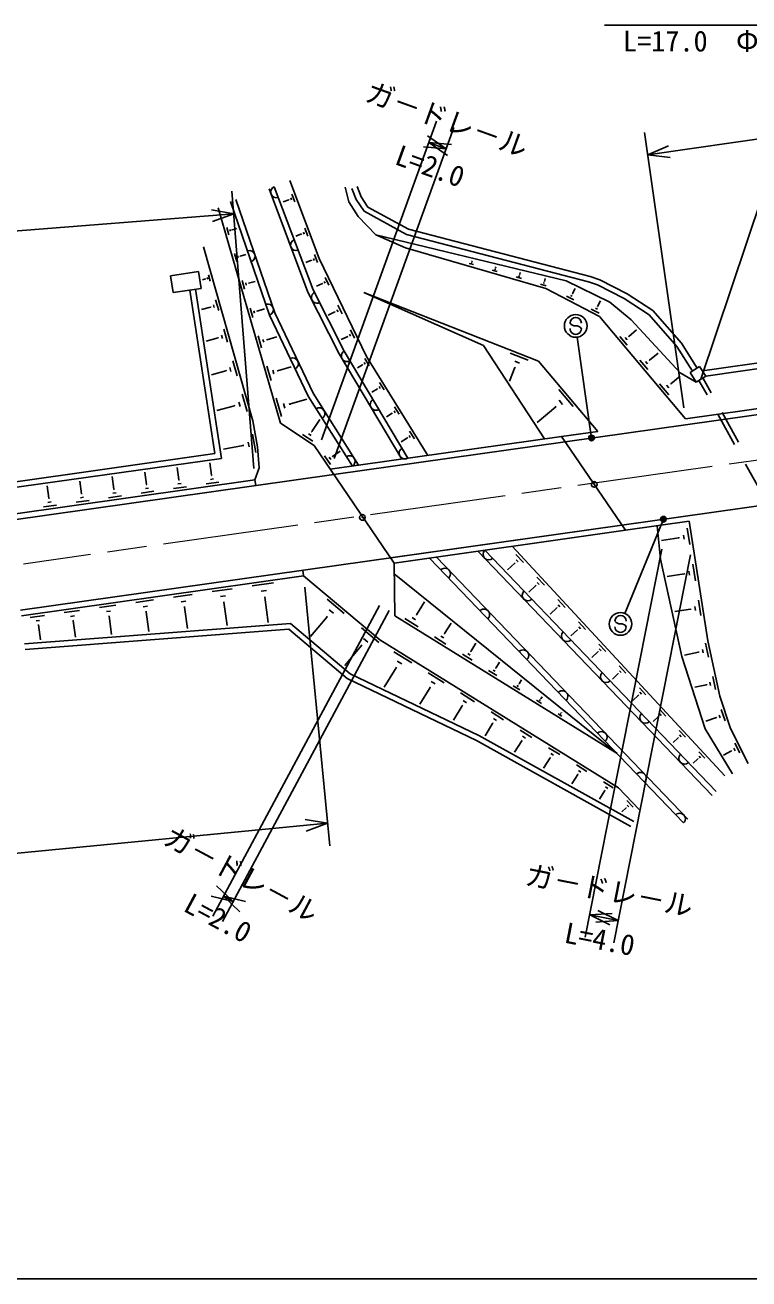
# Model space of a CAD drawing. Units: millimetres, scale not verified. Extents: x 40000 to 680000, y 20000 to 380000.
# Drawn here: x 271952 to 335932, y 205000 to 315808 of the extents above; entities that cross this region are included whole.
import ezdxf
from ezdxf.enums import TextEntityAlignment as Align

# ---------------------------------------------------------------- set-up
doc = ezdxf.new("R2010")
doc.units = ezdxf.units.MM
doc.header["$LTSCALE"] = 1000
doc.header["$PDMODE"] = 32
doc.header["$PDSIZE"] = 500
doc.linetypes.add('CHAIN', pattern=[18.5, 12, -1.5, 3.5, -1.5])
for name, color, linetype, lineweight in [('M-BGD', 7, 'Continuous', 25), ('M-BMK', 2, 'CHAIN', 13), ('M-STR-STRC', 7, 'Continuous', 25), ('M-TTL-BAND', 7, 'Continuous', 25)]:
    doc.layers.add(name, color=color, linetype=linetype, lineweight=lineweight)
doc.styles.add('@ＭＳ ゴシック', font='')
doc.styles.add('ＭＳ ゴシック', font='')
doc.styles.get('@ＭＳ ゴシック').set_extended_font_data('@MS Gothic')
doc.styles.get('ＭＳ ゴシック').set_extended_font_data('MS Gothic')

msp = doc.modelspace()

# ---------------------------------------------------------------- linework, layer by layer
at = {"layer": 'M-BGD'}
for p, q in [((323166, 315808), (342166, 315808)), ((342166, 315808), (331687, 284518)), ((326992, 304347), (392943, 313746)), ((298142, 279151), (308324, 307309)), ((299268, 277498), (309848, 306758)), ((309168, 304877), (307527, 306021)), ((330179, 281988), (326710, 306327)), ((307175, 305047), (309168, 304877)), ((309168, 304877), (307644, 305428)), ((309637, 305258), (307644, 305428)), ((307644, 305428), (309284, 304284)), ((328832, 305132), (326992, 304347)), ((326992, 304347), (328978, 304107)), ((293981, 301521), (297413, 292413)), ((297946, 295172), (295355, 302083)), ((300575, 300199), (300240, 301473)), ((301654, 300630), (301315, 301553)), ((292184, 276611), (290235, 301125)), ((294032, 290374), (290583, 300379)), ((293513, 301345), (296955, 292212)), ((295256, 300368), (294753, 300180)), ((295248, 300390), (295264, 300347)), ((295431, 300533), (295496, 300360)), ((295542, 300871), (295802, 300177)), ((301205, 300401), (300846, 301380)), ((301912, 299348), (301205, 300401)), ((302259, 299727), (301654, 300630)), ((290394, 299131), (288427, 299494)), ((294519, 280627), (289029, 299651)), ((293568, 290185), (290110, 300216)), ((301380, 298892), (300575, 300199)), ((305663, 297289), (301912, 299348)), ((305849, 297757), (302259, 299727)), ((224603, 293899), (290394, 299131)), ((288509, 298462), (290394, 299131)), ((302955, 297283), (301380, 298892)), ((289972, 297285), (289787, 297927)), ((290095, 297581), (290049, 297742)), ((290271, 297697), (290259, 297738)), ((290265, 297717), (290667, 297834)), ((296391, 297346), (295891, 297158)), ((296382, 297367), (296399, 297324)), ((296566, 297510), (296631, 297337)), ((296676, 297847), (296935, 297156)), ((305570, 296109), (302955, 297283)), ((319771, 293206), (302955, 297283)), ((321766, 293111), (305663, 297289)), ((321910, 293590), (305849, 297757)), ((292074, 280837), (287733, 296208)), ((317989, 292523), (305570, 296109)), ((290658, 294909), (290455, 295613)), ((290792, 295234), (290742, 295410)), ((290984, 295361), (290972, 295405)), ((290978, 295383), (291464, 295523)), ((297265, 295022), (296779, 294840)), ((297256, 295044), (297273, 295001)), ((297439, 295185), (297503, 295013)), ((297548, 295521), (297806, 294833)), ((302142, 286533), (297946, 295172)), ((311463, 294791), (311368, 294819)), ((311460, 294916), (311437, 294923)), ((311448, 294919), (311461, 294963)), ((287287, 294021), (284816, 293643)), ((285042, 292161), (284816, 293643)), ((287513, 292538), (287287, 294021)), ((288326, 293187), (288169, 293745)), ((311573, 294636), (311192, 294746)), ((313676, 294029), (313249, 294152)), ((313553, 294203), (313446, 294233)), ((313550, 294342), (313523, 294350)), ((313536, 294346), (313567, 294453)), ((315685, 293756), (315655, 293764)), ((315670, 293760), (315719, 293931)), ((287513, 292538), (285042, 292161)), ((287913, 293371), (287648, 293297)), ((287918, 293354), (287908, 293389)), ((288100, 293349), (288061, 293488)), ((291361, 292473), (291140, 293238)), ((291508, 292826), (291452, 293017)), ((291716, 292964), (291703, 293012)), ((291710, 292988), (292281, 293153)), ((298236, 292974), (297719, 292723)), ((298225, 292995), (298246, 292953)), ((298397, 293157), (298479, 292988)), ((298476, 293508), (298804, 292833)), ((315824, 293408), (315352, 293545)), ((315688, 293601), (315570, 293635)), ((318020, 292774), (317500, 292924)), ((317870, 292986), (317740, 293024)), ((317867, 293157), (317834, 293166)), ((317850, 293161), (317919, 293398)), ((323644, 291319), (319771, 293206)), ((320335, 292076), (320576, 292536)), ((322546, 292844), (321766, 293111)), ((322742, 293305), (321910, 293590)), ((324909, 291635), (322546, 292844)), ((325161, 292067), (322742, 293305)), ((288730, 277942), (286525, 292387)), ((289300, 277518), (287019, 292462)), ((289066, 290570), (288794, 291533)), ((296955, 292212), (299718, 286756)), ((297413, 292413), (300156, 286997)), ((317329, 286103), (301907, 292163)), ((301907, 292163), (312468, 287483)), ((322732, 290042), (317989, 292523)), ((320457, 291514), (319805, 291855)), ((320314, 291838), (320152, 291923)), ((320356, 292065), (320315, 292087)), ((322559, 290937), (322822, 291441)), ((327107, 290192), (324909, 291635)), ((327437, 290573), (325161, 292067)), ((288352, 290888), (287545, 290660)), ((288360, 290858), (288343, 290918)), ((288675, 290850), (288607, 291090)), ((292082, 289973), (291843, 290802)), ((292241, 290355), (292181, 290563)), ((292468, 290505), (292453, 290557)), ((292460, 290531), (293119, 290721)), ((297408, 283267), (294032, 290374)), ((299342, 290452), (298750, 290164)), ((299331, 290475), (299354, 290429)), ((299521, 290655), (299612, 290468)), ((299609, 291044), (299972, 290296)), ((322686, 290349), (322002, 290706)), ((322537, 290688), (322366, 290777)), ((322580, 290926), (322537, 290949)), ((325520, 289761), (323644, 291319)), ((329974, 287699), (327437, 290573)), ((296969, 283025), (293568, 290185)), ((392284, 289258), (319693, 278989)), ((330320, 280998), (322732, 290042)), ((329864, 285066), (325520, 289761)), ((329572, 287399), (327107, 290192)), ((392182, 289748), (330320, 280998)), ((364653, 289894), (331816, 285249)), ((364738, 289401), (332110, 284786)), ((289010, 288161), (287971, 287867)), ((289020, 288125), (289000, 288196)), ((289391, 288115), (289311, 288399)), ((289852, 287785), (289531, 288921)), ((292855, 287297), (292555, 288334)), ((293327, 287995), (294214, 288251)), ((300467, 288297), (299902, 288023)), ((300456, 288320), (300478, 288275)), ((300641, 288495), (300730, 288312)), ((300727, 288874), (301081, 288145)), ((325177, 287517), (324526, 288293)), ((325166, 288003), (325003, 288198)), ((325338, 288272), (325297, 288320)), ((325318, 288296), (326003, 288871)), ((293053, 287776), (292979, 288035)), ((293337, 287963), (293318, 288027)), ((300156, 286997), (305777, 277526)), ((312468, 287483), (317872, 279237)), ((330942, 285230), (329572, 287399)), ((331364, 285497), (329974, 287699)), ((290689, 284822), (290316, 286142)), ((299718, 286756), (305241, 277450)), ((301929, 285983), (302026, 285827)), ((301971, 286334), (302359, 285708)), ((307565, 277779), (302142, 286533)), ((316433, 286186), (314831, 286816)), ((315643, 285941), (315243, 286099)), ((322591, 279904), (317329, 286103)), ((326989, 285357), (326294, 286186)), ((326977, 285877), (326803, 286084)), ((327161, 286163), (327117, 286215)), ((327139, 286189), (327897, 286824)), ((289710, 285258), (288425, 284895)), ((289722, 285217), (289699, 285299)), ((290153, 285205), (290060, 285535)), ((293693, 284393), (293325, 285668)), ((293937, 284981), (293845, 285300)), ((294285, 285211), (294262, 285291)), ((294274, 285251), (295474, 285597)), ((301790, 285788), (301332, 285505)), ((301777, 285808), (301802, 285769)), ((315254, 285540), (314779, 284329)), ((315304, 285520), (315204, 285559)), ((329044, 284108), (329862, 284795)), ((331264, 284251), (329864, 285066)), ((330730, 285096), (331576, 285630)), ((331264, 284251), (330730, 285096)), ((331264, 284251), (332110, 284785)), ((332110, 284785), (331576, 285630)), ((303082, 283674), (303107, 283634)), ((303239, 283855), (303339, 283694)), ((303283, 284217), (303683, 283571)), ((328866, 283120), (328039, 284105)), ((328851, 283737), (328645, 283983)), ((329069, 284077), (329018, 284139)), ((331518, 284411), (332236, 283119)), ((331856, 284625), (332585, 283314)), ((291580, 281668), (291152, 283185)), ((294606, 281227), (294144, 282828)), ((295336, 282305), (296863, 282745)), ((300892, 276835), (296969, 283025)), ((301435, 276912), (297408, 283267)), ((303095, 283654), (302609, 283353)), ((320401, 282098), (319119, 283608)), ((319467, 282280), (319147, 282657)), ((290456, 282169), (288908, 281732)), ((290469, 282122), (290442, 282217)), ((290964, 282108), (290857, 282487)), ((294913, 281966), (294798, 282366)), ((295350, 282255), (295321, 282355)), ((304413, 281500), (303899, 281181)), ((304400, 281520), (304426, 281479)), ((304561, 281707), (304664, 281540)), ((304606, 282081), (305019, 281414)), ((318854, 282084), (317215, 280692)), ((318894, 282037), (318814, 282131)), ((333557, 281566), (335015, 278944)), ((292509, 278543), (292074, 280837)), ((297492, 278666), (294519, 280627)), ((297297, 279886), (298007, 280962)), ((393405, 281336), (324711, 271620)), ((333208, 281371), (334665, 278749)), ((292352, 278029), (292046, 279643)), ((297393, 279031), (296473, 279637)), ((297230, 279534), (297000, 279686)), ((297326, 279867), (297268, 279904)), ((319379, 279450), (298928, 276557)), ((305743, 279324), (305200, 278988)), ((305730, 279346), (305757, 279303)), ((305896, 279538), (306002, 279366)), ((305943, 279923), (306368, 279236)), ((322591, 279904), (319379, 279450)), ((319379, 279450), (325025, 271159)), ((291230, 278652), (289490, 278322)), ((291240, 278602), (291221, 278703)), ((291753, 278542), (291676, 278946)), ((292629, 276668), (292509, 278543)), ((297492, 278666), (304574, 268266)), ((299136, 277682), (299806, 278139)), ((319693, 278989), (299242, 276096)), ((288730, 277942), (270092, 275306)), ((289300, 277518), (270160, 274811)), ((370631, 278115), (271561, 264101)), ((288423, 276021), (288268, 277120)), ((298938, 276987), (298417, 277752)), ((298972, 277430), (298841, 277622)), ((299152, 277658), (299120, 277706)), ((299242, 276096), (270552, 272038)), ((282680, 275208), (282525, 276307)), ((285552, 275614), (285396, 276713)), ((288459, 276026), (288388, 276016)), ((292264, 275614), (292629, 276668)), ((335637, 277001), (337095, 274380)), ((292264, 275614), (270489, 272534)), ((274066, 273990), (273911, 275089)), ((276938, 274396), (276782, 275495)), ((279809, 274802), (279654, 275901)), ((279845, 274807), (279773, 274797)), ((282871, 274887), (282586, 274846)), ((282716, 275213), (282645, 275203)), ((286218, 275012), (285079, 274851)), ((285743, 275293), (285458, 275253)), ((285587, 275619), (285516, 275609)), ((289089, 275418), (287951, 275257)), ((288614, 275699), (288329, 275659)), ((292264, 275614), (292334, 275119)), ((274102, 273995), (274031, 273985)), ((277604, 273793), (276465, 273632)), ((277128, 274074), (276844, 274034)), ((276973, 274401), (276902, 274391)), ((280475, 274199), (279336, 274038)), ((280000, 274481), (279715, 274440)), ((283346, 274606), (282208, 274444)), ((274732, 273387), (273594, 273226)), ((274257, 273668), (273972, 273628)), ((324711, 271620), (304261, 268727)), ((330641, 271953), (325025, 271159)), ((328117, 268600), (327821, 271555)), ((330641, 271953), (332299, 261402)), ((325025, 271159), (304574, 268266)), ((329742, 270495), (328202, 270253)), ((329735, 270539), (329749, 270450)), ((330141, 270740), (330197, 270384)), ((330484, 271341), (330708, 269917)), ((311978, 269313), (332685, 247721)), ((312588, 269400), (333046, 248067)), ((315013, 269743), (333803, 249468)), ((328231, 269495), (321469, 235201)), ((304574, 268266), (304640, 263614)), ((330159, 245298), (307708, 268709)), ((308318, 268796), (330520, 245644)), ((315239, 268260), (314598, 267666)), ((315218, 268282), (315260, 268237)), ((315338, 269024), (316009, 268300)), ((315372, 268551), (315540, 268370)), ((330758, 268996), (323996, 234703)), ((330000, 260000), (328117, 268600)), ((330982, 268169), (331212, 266706)), ((296569, 267134), (271624, 263605)), ((296499, 267629), (296569, 267134)), ((296569, 267134), (303321, 261490)), ((324282, 251426), (304588, 267314)), ((330220, 267299), (328709, 267062)), ((330212, 267345), (330227, 267253)), ((330630, 267551), (330687, 267185)), ((288490, 265739), (290268, 265990)), ((292029, 266239), (293921, 266507)), ((296665, 266138), (298877, 243282)), ((317099, 266273), (316482, 265701)), ((317078, 266295), (317119, 266251)), ((317195, 267020), (317851, 266313)), ((317229, 266558), (317393, 266381)), ((281742, 264784), (283304, 265005)), ((285062, 265254), (286730, 265490)), ((285758, 264842), (286175, 264901)), ((289232, 265299), (289677, 265362)), ((292819, 265772), (293292, 265839)), ((293077, 265230), (293195, 265246)), ((293136, 265238), (293449, 263024)), ((298642, 265075), (300165, 263802)), ((306546, 263700), (307255, 264843)), ((319038, 265032), (319677, 264342)), ((331480, 264999), (331695, 263631)), ((275412, 263889), (276772, 264081)), ((278526, 264329), (279986, 264536)), ((279136, 263969), (279500, 264020)), ((282394, 264398), (282785, 264453)), ((282607, 263950), (282704, 263964)), ((282656, 263957), (282902, 262215)), ((285986, 264363), (286090, 264378)), ((286038, 264371), (286306, 262476)), ((303292, 264519), (288541, 237057)), ((304148, 264059), (289396, 236598)), ((289474, 264789), (289585, 264805)), ((289530, 264797), (289820, 262746)), ((298831, 264141), (299212, 263822)), ((318943, 264303), (318350, 263753)), ((318923, 264325), (318963, 264282)), ((319070, 264581), (319230, 264409)), ((330767, 264186), (329386, 263969)), ((330760, 264228), (330774, 264143)), ((331151, 264421), (331204, 264079)), ((271898, 261120), (295425, 262926)), ((272396, 263462), (273659, 263641)), ((272923, 263150), (273239, 263195)), ((273095, 262788), (273174, 262799)), ((273135, 262793), (273321, 261480)), ((275980, 263553), (276320, 263601)), ((276165, 263163), (276250, 263175)), ((276207, 263169), (276413, 261717)), ((279334, 263550), (279426, 263563)), ((279380, 263557), (279605, 261962)), ((295425, 262926), (300687, 258476)), ((298640, 263524), (297174, 261771)), ((298592, 263564), (298687, 263485)), ((304640, 263614), (324282, 251426)), ((305524, 263360), (306696, 262633)), ((306181, 263439), (306474, 263257)), ((306509, 263722), (306583, 263677)), ((309027, 262025), (309601, 262951)), ((320864, 263061), (321488, 262388)), ((320896, 262622), (321052, 262453)), ((271952, 260623), (295259, 262412)), ((295259, 262412), (300413, 258053)), ((301689, 262529), (303213, 261255)), ((301878, 261594), (302259, 261276)), ((308146, 261733), (309156, 261106)), ((308713, 261801), (308965, 261644)), ((308995, 262045), (309058, 262005)), ((320772, 262350), (320202, 261822)), ((320753, 262371), (320792, 262329)), ((301687, 260978), (300221, 259224)), ((301639, 261017), (301734, 260938)), ((303321, 261490), (324407, 248407)), ((304555, 260431), (306129, 259454)), ((311332, 260468), (311385, 260435)), ((311358, 260451), (311806, 261172)), ((322585, 260414), (322038, 259907)), ((322566, 260434), (322604, 260393)), ((322675, 261107), (323284, 260450)), ((322706, 260678), (322858, 260514)), ((331472, 260434), (331489, 260356)), ((331820, 260632), (331887, 260321)), ((332091, 261179), (332362, 259936)), ((332299, 261402), (333366, 256495)), ((304852, 259592), (305245, 259348)), ((310611, 260203), (311468, 259672)), ((311092, 260261), (311306, 260128)), ((313550, 258972), (313878, 259501)), ((332069, 253607), (330000, 260000)), ((331481, 260395), (330229, 260123)), ((300687, 258476), (312072, 253019)), ((304756, 258998), (303705, 257305)), ((304706, 259028), (304805, 258967)), ((307573, 258558), (308983, 257683)), ((312928, 258765), (313641, 258323)), ((313328, 258813), (313506, 258703)), ((313528, 258986), (313572, 258958)), ((324383, 258494), (323859, 258008)), ((324365, 258514), (324402, 258474)), ((324471, 259170), (325064, 258529)), ((324501, 258752), (324649, 258592)), ((332734, 258226), (332980, 257095)), ((300413, 258053), (311842, 252575)), ((307753, 257275), (306839, 255803)), ((307709, 257302), (307797, 257247)), ((307839, 257807), (308192, 257588)), ((315106, 257414), (315683, 257056)), ((315430, 257453), (315574, 257364)), ((315591, 257593), (315628, 257570)), ((315610, 257582), (315825, 257930)), ((326251, 257249), (326829, 256625)), ((332178, 257513), (331140, 257287)), ((332171, 257548), (332186, 257478)), ((332487, 257728), (332548, 257445)), ((310431, 256784), (311686, 256006)), ((310668, 256116), (310982, 255922)), ((317152, 256144), (317603, 255865)), ((317405, 256175), (317518, 256105)), ((317531, 256284), (317559, 256266)), ((317545, 256275), (317656, 256453)), ((326166, 256590), (325664, 256125)), ((326148, 256609), (326184, 256570)), ((326281, 256841), (326425, 256685)), ((333366, 256495), (334309, 253655)), ((310591, 255643), (309808, 254380)), ((310552, 255667), (310631, 255618)), ((313138, 255104), (314245, 254418)), ((319076, 254951), (319407, 254745)), ((319262, 254973), (319345, 254922)), ((319354, 255053), (319375, 255040)), ((319365, 255047), (319376, 255065)), ((328016, 255344), (328580, 254736)), ((328045, 254947), (328186, 254795)), ((333492, 255315), (333827, 254307)), ((313280, 254097), (312604, 253009)), ((313245, 254118), (313314, 254075)), ((313347, 254515), (313624, 254343)), ((327933, 254702), (327455, 254258)), ((327916, 254721), (327951, 254683)), ((333054, 254610), (332114, 254298)), ((333044, 254641), (333065, 254578)), ((333315, 254836), (333399, 254584)), ((312072, 253019), (325746, 245419)), ((315714, 253506), (316754, 252861)), ((315910, 252952), (316170, 252791)), ((329686, 252831), (329229, 252408)), ((329669, 252849), (329703, 252812)), ((329767, 253455), (330315, 252864)), ((329795, 253069), (329932, 252921)), ((334481, 249636), (332069, 253607)), ((334309, 253655), (335877, 250564)), ((311842, 252575), (325503, 244982)), ((315847, 252560), (315223, 251553)), ((315814, 252580), (315879, 252539)), ((318229, 251946), (319208, 251338)), ((331502, 251583), (332036, 251007)), ((334399, 251655), (333682, 251292)), ((334386, 251682), (334413, 251629)), ((334601, 251892), (334709, 251679)), ((334695, 252342), (335128, 251488)), ((318354, 251054), (317781, 250131)), ((318323, 251073), (318384, 251035)), ((318414, 251424), (318658, 251272)), ((331424, 250975), (330989, 250572)), ((331407, 250993), (331440, 250957)), ((331530, 251207), (331663, 251063)), ((320801, 249585), (320279, 248743)), ((320683, 250423), (321604, 249852)), ((320772, 249603), (320830, 249567)), ((320857, 249932), (321087, 249790)), ((323080, 248936), (323943, 248400)), ((323243, 248476), (323459, 248342)), ((326245, 246490), (324407, 248407)), ((323190, 248150), (322717, 247388)), ((323163, 248167), (323217, 248134)), ((325146, 247275), (325714, 246682)), ((325074, 246637), (324696, 246275)), ((325056, 246656), (325092, 246619)), ((325181, 246882), (325323, 246734)), ((225663, 238206), (298684, 245273)), ((298684, 245273), (296711, 245602)), ((296811, 244571), (298684, 245273)), ((290343, 238359), (288886, 239730)), ((288396, 238818), (290343, 238359)), ((289487, 238819), (290343, 238359)), ((291434, 238361), (289487, 238819)), ((289487, 238819), (290944, 237449)), ((323851, 237297), (321856, 237163)), ((321856, 237163), (324382, 236665)), ((321856, 237163), (323651, 236282)), ((324382, 236665), (322587, 237547)), ((322387, 236531), (324382, 236665))]:
    msp.add_line(p, q, dxfattribs=at)
for centre, start, end in [((294157, 301054), 110.65112, 290.65112), ((291776, 295385), 289.01872, 109.01872), ((295920, 296375), 110.65112, 290.65112), ((297760, 291729), 116.85626, 296.85626), ((293405, 290658), 289.01872, 109.01872), ((300411, 286567), 120.69004, 300.69004), ((295608, 285890), 295.41115, 115.41115), ((302963, 282267), 120.69004, 300.69004), ((297948, 281481), 302.361, 122.361), ((305515, 277967), 120.69004, 300.69004), ((300624, 277257), 302.361, 122.361), ((312934, 269039), 133.79979, 313.79979), ((309048, 267312), 313.79979, 133.79979), ((316395, 265430), 133.79979, 313.79979), ((312509, 263703), 313.79979, 133.79979), ((319856, 261821), 133.79979, 313.79979), ((315970, 260094), 313.79979, 133.79979), ((323316, 258212), 133.79979, 313.79979), ((319430, 256486), 313.79979, 133.79979), ((326777, 254604), 133.79979, 313.79979), ((322891, 252877), 313.79979, 133.79979), ((330238, 250995), 133.79979, 313.79979), ((326352, 249268), 313.79979, 133.79979), ((329813, 245659), 313.79979, 133.79979)]:
    msp.add_arc(centre, 500, start, end, dxfattribs=at)
for p in [(322260, 275219), (301767, 272299)]:
    msp.add_point(p, dxfattribs=at)
at = {"layer": 'M-BMK'}
msp.add_line((369328, 281971), (271799, 268175), dxfattribs=at)
at = {"layer": 'M-STR-STRC'}
for p, q in [((320224, 289361), (320125, 289479)), ((320469, 289221), (320224, 289361)), ((320770, 289219), (320469, 289221)), ((321015, 289107), (320770, 289219)), ((321999, 279467), (320760, 288230)), ((321121, 288971), (321015, 289107)), ((328312, 271998), (324963, 263807)), ((324189, 263022), (324089, 263140)), ((324434, 262882), (324189, 263022)), ((324734, 262880), (324434, 262882)), ((324980, 262768), (324734, 262880)), ((325085, 262632), (324980, 262768))]:
    msp.add_line(p, q, dxfattribs=at)
for centre, radius in [((320620, 289220), 1000), ((322020, 279319), 150), ((322020, 279319), 120), ((322020, 279319), 90), ((322020, 279319), 60), ((322020, 279319), 30), ((328369, 272137), 150), ((328369, 272137), 120), ((328369, 272137), 90), ((328369, 272137), 60), ((328369, 272137), 30), ((324584, 262881), 1000)]:
    msp.add_circle(centre, radius, dxfattribs=at)
for centre, start, end in [((320625, 289475), 359.55488, 179.55488), ((320621, 288975), 179.55488, 359.55488), ((324585, 262636), 179.55488, 359.55488), ((324589, 263136), 359.55488, 179.55488)]:
    msp.add_arc(centre, 500, start, end, dxfattribs=at)
for p in [(322020, 279319), (328369, 272137)]:
    msp.add_point(p, dxfattribs=at)
at = {"layer": 'M-TTL-BAND'}
msp.add_line((40000, 205000), (579000, 205000), dxfattribs=at)

# ---------------------------------------------------------------- texts
at = {"layer": 'M-BGD', "style": 'ＭＳ ゴシック'}
msp.add_text('L=17.0\u3000Φ400', height=1833, dxfattribs=at).set_placement((332666, 315308), align=Align.TOP_CENTER)
for rotation, p in [(340.121, (308746, 306093)), (331.757, (290388, 239470)), (348.845, (323313, 237895))]:
    msp.add_text('ガ－ドレ－ル', height=1833, rotation=rotation, dxfattribs=at).set_placement(p, align=Align.BOTTOM_CENTER)
at = {"layer": 'M-BGD', "style": '@ＭＳ ゴシック'}
for s, rotation, p in [('L=2.0', 340.121, (308066, 304212)), ('L=2.0', 331.757, (289442, 237708)), ('L=4.0', 348.845, (322926, 235933))]:
    msp.add_text(s, height=1833, rotation=rotation, dxfattribs=at).set_placement(p, align=Align.TOP_CENTER)

doc.saveas('drawing.dxf')
